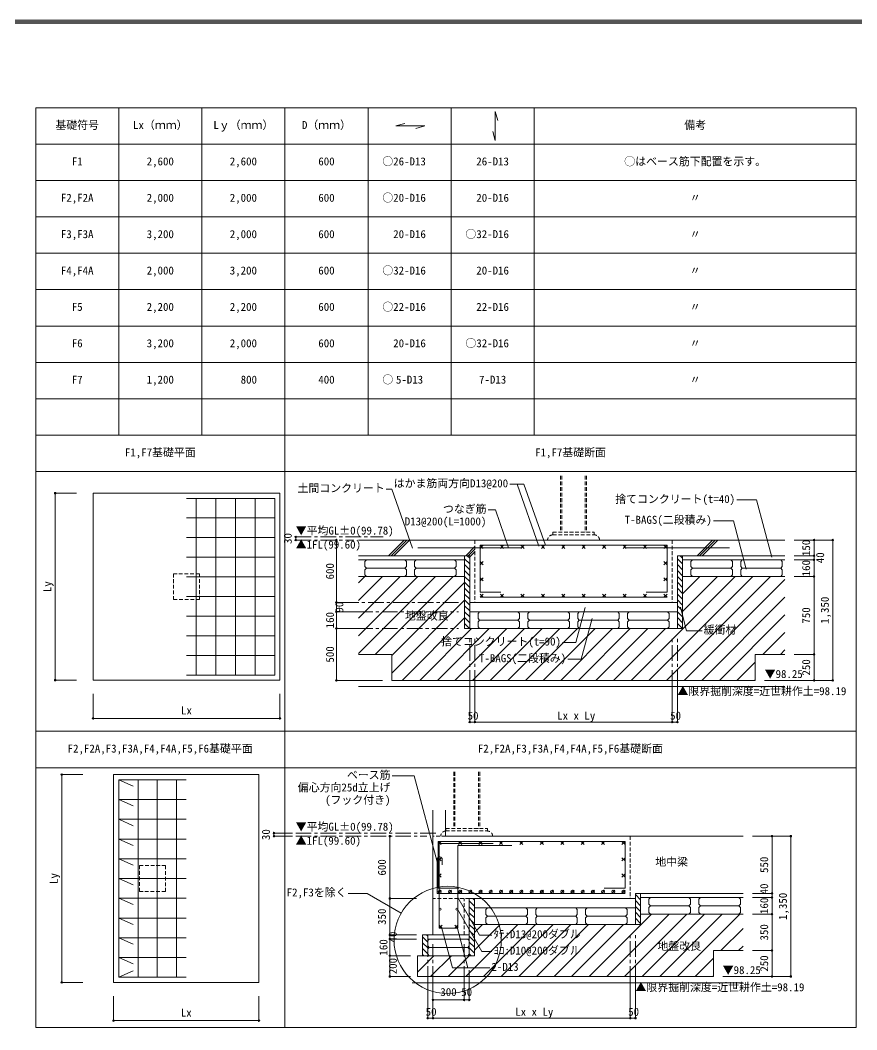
# Model space of a CAD drawing. Units: millimetres on the paper, enlarged 150 times, with parts at 1:30. Extents: x -144184 to 144184, y -90019 to 91030.
# Drawn here: x -109801 to -69522, y -59528 to -10954 of the extents above; entities that cross this region are included whole.
import ezdxf
from ezdxf.enums import TextEntityAlignment as Align

# ---------------------------------------------------------------- set-up
doc = ezdxf.new("R2010")
doc.units = ezdxf.units.MM
doc.header["$LTSCALE"] = 150
doc.header["$PDMODE"] = 32
doc.header["$PDSIZE"] = 75
doc.linetypes.add('CHAIN1', pattern=[8, 5, -1, 1, -1])
doc.linetypes.add('DASHED1', pattern=[1.8, 1.2, -0.6])
for name, color, linetype, lineweight in [('3-0_基準線', 3, 'Continuous', 13), ('3-1_躯体', 7, 'Continuous', 9), ('3-2_間仕切り', 7, 'Continuous', 9), ('3-6_文字', 7, 'Continuous', 9), ('3-7_寸法', 4, 'Continuous', 5), ('3-8_補助線', 4, 'Continuous', 5), ('3-9_ハッチ', 4, 'Continuous', 5), ('3-A_給水設備', 7, 'Continuous', 9), ('3-B_排水設備', 3, 'Continuous', 13), ('3-C_ガス設備', 4, 'DASHED1', 5), ('3-F_', 4, 'CHAIN1', 5), ('7-7_寸法', 4, 'Continuous', 5), ('F-0_枠', 2, 'Continuous', 13)]:
    doc.layers.add(name, color=color, linetype=linetype, lineweight=lineweight)
doc.styles.add('ＭＳ ゴシック', font='')
doc.styles.get('ＭＳ ゴシック').set_extended_font_data('MS Gothic')

msp = doc.modelspace()

# ---------------------------------------------------------------- linework, layer by layer
at = {"layer": '3-0_基準線', "color": 7, "lineweight": 9}
for p, q in [((-106293.9, -33708.1), (-106293.9, -42708.1)), ((-106293.9, -33708.1), (-97293.9, -33708.1)), ((-97293.9, -33708.1), (-97293.9, -42708.1)), ((-106293.9, -42708.1), (-97293.9, -42708.1)), ((-105306.3, -47249.5), (-98306.3, -47249.5)), ((-105306.3, -47249.5), (-105306.3, -57249.5)), ((-98306.3, -47249.5), (-98306.3, -57249.5)), ((-105306.3, -57249.5), (-98306.3, -57249.5))]:
    msp.add_line(p, q, dxfattribs=at)
at = {"layer": '3-0_基準線'}
for p, q in [((-93509.2, -35966.9), (-72981.2, -35966.9)), ((-93509.2, -36716.9), (-88159.2, -36716.9)), ((-88409.2, -40216.9), (-88409.2, -36716.9)), ((-88159.2, -40216.9), (-88159.2, -36716.9)), ((-72981.2, -36716.9), (-78159.2, -36716.9)), ((-78159.2, -40216.9), (-78159.2, -36716.9)), ((-77909.2, -40216.9), (-77909.2, -36716.9)), ((-93509.2, -36916.9), (-88409.2, -36916.9)), ((-93209.2, -36991.9), (-93134.2, -36916.9)), ((-93209.2, -37241.9), (-93209.2, -36991.9)), ((-93134.2, -37316.9), (-93209.2, -37241.9)), ((-93134.2, -37316.9), (-93209.2, -37391.9)), ((-93209.2, -37641.9), (-93209.2, -37391.9)), ((-91284.2, -37316.9), (-93134.2, -37316.9)), ((-91209.2, -36991.9), (-91284.2, -36916.9)), ((-91284.2, -37316.9), (-91209.2, -37241.9)), ((-91284.2, -37316.9), (-91209.2, -37391.9)), ((-91209.2, -37241.9), (-91209.2, -36991.9)), ((-91209.2, -37641.9), (-91209.2, -37391.9)), ((-90809.2, -36991.9), (-90734.2, -36916.9)), ((-90809.2, -37241.9), (-90809.2, -36991.9)), ((-90734.2, -37316.9), (-90809.2, -37241.9)), ((-90734.2, -37316.9), (-90809.2, -37391.9)), ((-90809.2, -37641.9), (-90809.2, -37391.9)), ((-88884.2, -37316.9), (-90734.2, -37316.9)), ((-88809.2, -36991.9), (-88884.2, -36916.9)), ((-88884.2, -37316.9), (-88809.2, -37241.9)), ((-88884.2, -37316.9), (-88809.2, -37391.9)), ((-88809.2, -37241.9), (-88809.2, -36991.9)), ((-88809.2, -37641.9), (-88809.2, -37391.9)), ((-72981.2, -36916.9), (-77909.2, -36916.9)), ((-77509.2, -36991.9), (-77434.2, -36916.9)), ((-77509.2, -37241.9), (-77509.2, -36991.9)), ((-77434.2, -37316.9), (-77509.2, -37241.9)), ((-77434.2, -37316.9), (-77509.2, -37391.9)), ((-77509.2, -37641.9), (-77509.2, -37391.9)), ((-75584.2, -37316.9), (-77434.2, -37316.9)), ((-75509.2, -36991.9), (-75584.2, -36916.9)), ((-75584.2, -37316.9), (-75509.2, -37241.9)), ((-75584.2, -37316.9), (-75509.2, -37391.9)), ((-75509.2, -37241.9), (-75509.2, -36991.9)), ((-75509.2, -37641.9), (-75509.2, -37391.9)), ((-75109.2, -36991.9), (-75034.2, -36916.9)), ((-75109.2, -37241.9), (-75109.2, -36991.9)), ((-75034.2, -37316.9), (-75109.2, -37241.9)), ((-75034.2, -37316.9), (-75109.2, -37391.9)), ((-75109.2, -37641.9), (-75109.2, -37391.9)), ((-73184.2, -37316.9), (-75034.2, -37316.9)), ((-73109.2, -36991.9), (-73184.2, -36916.9)), ((-73184.2, -37316.9), (-73109.2, -37241.9)), ((-73184.2, -37316.9), (-73109.2, -37391.9)), ((-73109.2, -37241.9), (-73109.2, -36991.9)), ((-73109.2, -37641.9), (-73109.2, -37391.9)), ((-93209.2, -37641.9), (-93134.2, -37716.9)), ((-91209.2, -37641.9), (-91284.2, -37716.9)), ((-90809.2, -37641.9), (-90734.2, -37716.9)), ((-88884.2, -37716.9), (-90734.2, -37716.9)), ((-88809.2, -37641.9), (-88884.2, -37716.9)), ((-72981.2, -37716.9), (-77909.2, -37716.9)), ((-77509.2, -37641.9), (-77434.2, -37716.9)), ((-75584.2, -37716.9), (-77434.2, -37716.9)), ((-75509.2, -37641.9), (-75584.2, -37716.9)), ((-75109.2, -37641.9), (-75034.2, -37716.9)), ((-72981.2, -37716.9), (-75034.2, -37716.9)), ((-73109.2, -37641.9), (-73184.2, -37716.9)), ((-78159.2, -38966.9), (-88159.2, -38966.9)), ((-78159.2, -39416.9), (-88159.2, -39416.9)), ((-87759.2, -39491.9), (-87684.2, -39416.9)), ((-87759.2, -39741.9), (-87759.2, -39491.9)), ((-87684.2, -39816.9), (-87759.2, -39741.9)), ((-87684.2, -39816.9), (-87759.2, -39891.9)), ((-85834.2, -39816.9), (-87684.2, -39816.9)), ((-85759.2, -39491.9), (-85834.2, -39416.9)), ((-85834.2, -39816.9), (-85759.2, -39741.9)), ((-85834.2, -39816.9), (-85759.2, -39891.9)), ((-85759.2, -39741.9), (-85759.2, -39491.9)), ((-85359.2, -39491.9), (-85284.2, -39416.9)), ((-85359.2, -39741.9), (-85359.2, -39491.9)), ((-85284.2, -39816.9), (-85359.2, -39741.9)), ((-85284.2, -39816.9), (-85359.2, -39891.9)), ((-83434.2, -39816.9), (-85284.2, -39816.9)), ((-83359.2, -39491.9), (-83434.2, -39416.9)), ((-83434.2, -39816.9), (-83359.2, -39741.9)), ((-83434.2, -39816.9), (-83359.2, -39891.9)), ((-83359.2, -39741.9), (-83359.2, -39491.9)), ((-82959.2, -39491.9), (-82884.2, -39416.9)), ((-82959.2, -39741.9), (-82959.2, -39491.9)), ((-82884.2, -39816.9), (-82959.2, -39741.9)), ((-82884.2, -39816.9), (-82959.2, -39891.9)), ((-81034.2, -39816.9), (-82884.2, -39816.9)), ((-80959.2, -39491.9), (-81034.2, -39416.9)), ((-81034.2, -39816.9), (-80959.2, -39741.9)), ((-81034.2, -39816.9), (-80959.2, -39891.9)), ((-80959.2, -39741.9), (-80959.2, -39491.9)), ((-80559.2, -39491.9), (-80484.2, -39416.9)), ((-80559.2, -39741.9), (-80559.2, -39491.9)), ((-80484.2, -39816.9), (-80559.2, -39741.9)), ((-80484.2, -39816.9), (-80559.2, -39891.9)), ((-78634.2, -39816.9), (-80484.2, -39816.9)), ((-78559.2, -39491.9), (-78634.2, -39416.9)), ((-78634.2, -39816.9), (-78559.2, -39741.9)), ((-78634.2, -39816.9), (-78559.2, -39891.9)), ((-78559.2, -39741.9), (-78559.2, -39491.9)), ((-77909.2, -40216.9), (-88409.2, -40216.9)), ((-87759.2, -40141.9), (-87759.2, -39891.9)), ((-87759.2, -40141.9), (-87684.2, -40216.9)), ((-85759.2, -40141.9), (-85759.2, -39891.9)), ((-85359.2, -40141.9), (-85359.2, -39891.9)), ((-85359.2, -40141.9), (-85284.2, -40216.9)), ((-83359.2, -40141.9), (-83359.2, -39891.9)), ((-82959.2, -40141.9), (-82959.2, -39891.9)), ((-82959.2, -40141.9), (-82884.2, -40216.9)), ((-80959.2, -40141.9), (-80959.2, -39891.9)), ((-80559.2, -40141.9), (-80559.2, -39891.9)), ((-80559.2, -40141.9), (-80484.2, -40216.9)), ((-78559.2, -40141.9), (-78559.2, -39891.9)), ((-93509.2, -41466.9), (-91909.2, -41466.9)), ((-91909.2, -42716.9), (-91909.2, -41466.9)), ((-72981.2, -41466.9), (-74409.2, -41466.9)), ((-74409.2, -42716.9), (-74409.2, -41466.9)), ((-91909.2, -42716.9), (-74409.2, -42716.9)), ((-89928.9, -54963.2), (-89928.9, -48966.2)), ((-89328.9, -50213.3), (-89328.9, -48966.2)), ((-89328.9, -50213.3), (-75000.9, -50213.3)), ((-80178.9, -53213.2), (-88178.9, -53213.2)), ((-88178.9, -55963.2), (-88178.9, -53213.2)), ((-87928.9, -55963.2), (-87928.9, -53213.2)), ((-80178.9, -52963.3), (-75000.9, -52963.3)), ((-80178.9, -54463.2), (-80178.9, -52963.3)), ((-79928.9, -52963.3), (-79928.9, -54463.2)), ((-75000.9, -53163.3), (-79928.9, -53163.3)), ((-79528.9, -53238.3), (-79453.9, -53163.3)), ((-79528.9, -53488.3), (-79528.9, -53238.3)), ((-77528.9, -53238.3), (-77603.9, -53163.3)), ((-77528.9, -53488.3), (-77528.9, -53238.3)), ((-77128.9, -53238.3), (-77053.9, -53163.3)), ((-77128.9, -53488.3), (-77128.9, -53238.3)), ((-75128.9, -53238.3), (-75203.9, -53163.3)), ((-75128.9, -53488.3), (-75128.9, -53238.3)), ((-80178.9, -53663.2), (-87928.9, -53663.2)), ((-87378.9, -53738.2), (-87303.9, -53663.2)), ((-87378.9, -53988.2), (-87378.9, -53738.2)), ((-85378.9, -53738.2), (-85453.9, -53663.2)), ((-85378.9, -53988.2), (-85378.9, -53738.2)), ((-84978.9, -53738.2), (-84903.9, -53663.2)), ((-84978.9, -53988.2), (-84978.9, -53738.2)), ((-82978.9, -53738.2), (-83053.9, -53663.2)), ((-82978.9, -53988.2), (-82978.9, -53738.2)), ((-82578.9, -53738.2), (-82503.9, -53663.2)), ((-82578.9, -53988.2), (-82578.9, -53738.2)), ((-80578.9, -53738.2), (-80653.9, -53663.2)), ((-80578.9, -53988.2), (-80578.9, -53738.2)), ((-79453.9, -53563.3), (-79528.9, -53488.3)), ((-79453.9, -53563.3), (-79528.9, -53638.3)), ((-79528.9, -53888.3), (-79528.9, -53638.3)), ((-79528.9, -53888.3), (-79453.9, -53963.3)), ((-77603.9, -53563.3), (-79453.9, -53563.3)), ((-77603.9, -53563.3), (-77528.9, -53488.3)), ((-77603.9, -53563.3), (-77528.9, -53638.3)), ((-77528.9, -53888.3), (-77603.9, -53963.3)), ((-77528.9, -53888.3), (-77528.9, -53638.3)), ((-77053.9, -53563.3), (-77128.9, -53488.3)), ((-77053.9, -53563.3), (-77128.9, -53638.3)), ((-77128.9, -53888.3), (-77128.9, -53638.3)), ((-77128.9, -53888.3), (-77053.9, -53963.3)), ((-75203.9, -53563.3), (-77053.9, -53563.3)), ((-75203.9, -53563.3), (-75128.9, -53488.3)), ((-75203.9, -53563.3), (-75128.9, -53638.3)), ((-75128.9, -53888.3), (-75203.9, -53963.3)), ((-75128.9, -53888.3), (-75128.9, -53638.3)), ((-87303.9, -54063.2), (-87378.9, -53988.2)), ((-87303.9, -54063.2), (-87378.9, -54138.2)), ((-87378.9, -54388.2), (-87378.9, -54138.2)), ((-87378.9, -54388.2), (-87303.9, -54463.2)), ((-85453.9, -54063.2), (-87303.9, -54063.2)), ((-85453.9, -54063.2), (-85378.9, -53988.2)), ((-85453.9, -54063.2), (-85378.9, -54138.2)), ((-85378.9, -54388.2), (-85378.9, -54138.2)), ((-84903.9, -54063.2), (-84978.9, -53988.2)), ((-84903.9, -54063.2), (-84978.9, -54138.2)), ((-84978.9, -54388.2), (-84978.9, -54138.2)), ((-84978.9, -54388.2), (-84903.9, -54463.2)), ((-83053.9, -54063.2), (-84903.9, -54063.2)), ((-83053.9, -54063.2), (-82978.9, -53988.2)), ((-83053.9, -54063.2), (-82978.9, -54138.2)), ((-82978.9, -54388.2), (-82978.9, -54138.2)), ((-82503.9, -54063.2), (-82578.9, -53988.2)), ((-82503.9, -54063.2), (-82578.9, -54138.2)), ((-82578.9, -54388.2), (-82578.9, -54138.2)), ((-82578.9, -54388.2), (-82503.9, -54463.2)), ((-80653.9, -54063.2), (-82503.9, -54063.2)), ((-80653.9, -54063.2), (-80578.9, -53988.2)), ((-80653.9, -54063.2), (-80578.9, -54138.2)), ((-80578.9, -54388.2), (-80578.9, -54138.2)), ((-75000.9, -53963.3), (-79928.9, -53963.3)), ((-77603.9, -53963.3), (-79453.9, -53963.3)), ((-75000.9, -53963.3), (-77053.9, -53963.3)), ((-79928.9, -54463.2), (-87928.9, -54463.2)), ((-88178.9, -54963.2), (-90428.9, -54963.2)), ((-90428.9, -55963.2), (-90428.9, -54963.2)), ((-90178.9, -55963.2), (-90178.9, -54963.2)), ((-90178.9, -55238.2), (-90103.9, -55163.2)), ((-88178.9, -55163.2), (-90178.9, -55163.2)), ((-90178.9, -55488.2), (-90178.9, -55238.2)), ((-88178.9, -55238.2), (-88253.9, -55163.2)), ((-88178.9, -55488.2), (-88178.9, -55238.2)), ((-90103.9, -55563.2), (-90178.9, -55488.2)), ((-90103.9, -55563.2), (-90178.9, -55638.2)), ((-90178.9, -55888.2), (-90178.9, -55638.2)), ((-88253.9, -55563.2), (-90103.9, -55563.2)), ((-88253.9, -55563.2), (-88178.9, -55488.2)), ((-88253.9, -55563.2), (-88178.9, -55638.2)), ((-88178.9, -55888.2), (-88178.9, -55638.2)), ((-75000.9, -55713.2), (-76428.9, -55713.2)), ((-76428.9, -56963.2), (-76428.9, -55713.2)), ((-87928.9, -55963.2), (-90678.9, -55963.2)), ((-90678.9, -56963.2), (-90678.9, -55963.2)), ((-90178.9, -55888.2), (-90103.9, -55963.2)), ((-90678.9, -56963.2), (-76428.9, -56963.2))]:
    msp.add_line(p, q, dxfattribs=at)
at = {"layer": '3-0_基準線', "linetype": 'DASHED1'}
for p, q in [((-87909.2, -35966.9), (-87909.2, -38966.9)), ((-78409.2, -35966.9), (-78409.2, -38966.9)), ((-89328.9, -50213.3), (-89928.9, -50213.3)), ((-80428.9, -50213.2), (-80428.9, -53213.2)), ((-88178.9, -53213.2), (-89928.9, -53213.2)), ((-88428.9, -54963.2), (-88428.9, -53213.2))]:
    msp.add_line(p, q, dxfattribs=at)
at = {"layer": '3-0_基準線'}
for points in [[(-91284.2, -37716.9), (-93509.2, -37716.9), (-88409.2, -37716.9)], [(-85759.2, -40141.9), (-85834.2, -40216.9), (-87684.2, -40216.9)], [(-83359.2, -40141.9), (-83434.2, -40216.9), (-85284.2, -40216.9)], [(-80959.2, -40141.9), (-81034.2, -40216.9), (-82884.2, -40216.9)], [(-78559.2, -40141.9), (-78634.2, -40216.9), (-80484.2, -40216.9)], [(-85378.9, -54388.2), (-85453.9, -54463.2), (-87303.9, -54463.2)], [(-82978.9, -54388.2), (-83053.9, -54463.2), (-84903.9, -54463.2)], [(-80578.9, -54388.2), (-80653.9, -54463.2), (-82503.9, -54463.2)], [(-88178.9, -55888.2), (-88253.9, -55963.2), (-90103.9, -55963.2)]]:
    msp.add_lwpolyline(points, dxfattribs=at)
at = {"layer": '3-1_躯体'}
for p, q in [((-101793.9, -33958.1), (-97543.9, -33958.1)), ((-101321.6, -33958.1), (-101321.6, -42458.1)), ((-100377.2, -33958.1), (-100377.2, -42458.1)), ((-99432.7, -33958.1), (-99432.7, -42458.1)), ((-98488.3, -33958.1), (-98488.3, -42458.1)), ((-97543.9, -33958.1), (-97543.9, -42458.1)), ((-101793.9, -34902.5), (-97543.9, -34902.5)), ((-101793.9, -35846.9), (-97543.9, -35846.9)), ((-90659.2, -36341.9), (-85659.2, -36341.9)), ((-87509.2, -36216.9), (-87659.2, -36366.9)), ((-87659.2, -36216.9), (-87509.2, -36366.9)), ((-87659.2, -36216.9), (-78659.2, -36216.9)), ((-87659.2, -38466.9), (-87659.2, -36216.9)), ((-86525.9, -36216.9), (-86675.9, -36366.9)), ((-86675.9, -36216.9), (-86525.9, -36366.9)), ((-85542.6, -36216.9), (-85692.6, -36366.9)), ((-85692.6, -36216.9), (-85542.6, -36366.9)), ((-84559.2, -36216.9), (-84709.2, -36366.9)), ((-84709.2, -36216.9), (-84559.2, -36366.9)), ((-83575.9, -36216.9), (-83725.9, -36366.9)), ((-83725.9, -36216.9), (-83575.9, -36366.9)), ((-82592.6, -36216.9), (-82742.6, -36366.9)), ((-82742.6, -36216.9), (-82592.6, -36366.9)), ((-81609.2, -36216.9), (-81759.2, -36366.9)), ((-81759.2, -36216.9), (-81609.2, -36366.9)), ((-80625.9, -36216.9), (-80775.9, -36366.9)), ((-80775.9, -36216.9), (-80625.9, -36366.9)), ((-80659.2, -36341.9), (-75659.2, -36341.9)), ((-79642.6, -36216.9), (-79792.6, -36366.9)), ((-79792.6, -36216.9), (-79642.6, -36366.9)), ((-78659.2, -36216.9), (-78809.2, -36366.9)), ((-78809.2, -36216.9), (-78659.2, -36366.9)), ((-78659.2, -38466.9), (-78659.2, -36216.9)), ((-101793.9, -36791.4), (-97543.9, -36791.4)), ((-87509.2, -37000.2), (-87659.2, -37150.2)), ((-87659.2, -37000.2), (-87509.2, -37150.2)), ((-78659.2, -37000.2), (-78809.2, -37150.2)), ((-78809.2, -37000.2), (-78659.2, -37150.2)), ((-101793.9, -37735.8), (-97543.9, -37735.8)), ((-87509.2, -37783.5), (-87659.2, -37933.5)), ((-87659.2, -37783.5), (-87509.2, -37933.5)), ((-78659.2, -37783.5), (-78809.2, -37933.5)), ((-78809.2, -37783.5), (-78659.2, -37933.5)), ((-101793.9, -38680.3), (-97543.9, -38680.3)), ((-87659.2, -38466.9), (-86659.2, -38466.9)), ((-87509.2, -38566.9), (-87659.2, -38716.9)), ((-87659.2, -38566.9), (-87509.2, -38716.9)), ((-87659.2, -38716.9), (-78659.2, -38716.9)), ((-86525.9, -38566.9), (-86675.9, -38716.9)), ((-86675.9, -38566.9), (-86525.9, -38716.9)), ((-85542.6, -38566.9), (-85692.6, -38716.9)), ((-85692.6, -38566.9), (-85542.6, -38716.9)), ((-84559.2, -38566.9), (-84709.2, -38716.9)), ((-84709.2, -38566.9), (-84559.2, -38716.9)), ((-83575.9, -38566.9), (-83725.9, -38716.9)), ((-83725.9, -38566.9), (-83575.9, -38716.9)), ((-82592.6, -38566.9), (-82742.6, -38716.9)), ((-82742.6, -38566.9), (-82592.6, -38716.9)), ((-81609.2, -38566.9), (-81759.2, -38716.9)), ((-81759.2, -38566.9), (-81609.2, -38716.9)), ((-80625.9, -38566.9), (-80775.9, -38716.9)), ((-80775.9, -38566.9), (-80625.9, -38716.9)), ((-79642.6, -38566.9), (-79792.6, -38716.9)), ((-79792.6, -38566.9), (-79642.6, -38716.9)), ((-79659.2, -38466.9), (-78659.2, -38466.9)), ((-78809.2, -38566.9), (-78659.2, -38716.9)), ((-78659.2, -38566.9), (-78809.2, -38716.9)), ((-101793.9, -39624.7), (-97543.9, -39624.7)), ((-101793.9, -40569.2), (-97543.9, -40569.2)), ((-101793.9, -41513.6), (-97543.9, -41513.6)), ((-101793.9, -42458.1), (-97543.9, -42458.1)), ((-93509.3, -43016.9), (-72981.3, -43016.9)), ((-105056.3, -47499.5), (-104355.5, -47807.3)), ((-104127.8, -47499.5), (-104127.8, -56999.5)), ((-103199.2, -47499.5), (-103199.2, -56999.5)), ((-102270.6, -47499.5), (-102270.6, -56999.5)), ((-105056.3, -48449.5), (-104355.5, -48757.3)), ((-101806.3, -48449.5), (-105056.3, -48449.5)), ((-105056.3, -49399.5), (-104355.5, -49707.3)), ((-101806.3, -49399.5), (-105056.3, -49399.5)), ((-105056.3, -50349.5), (-104355.5, -50657.3)), ((-101806.3, -50349.5), (-105056.3, -50349.5)), ((-89528.9, -50463.2), (-89678.9, -50613.2)), ((-89678.9, -50463.2), (-89528.9, -50613.2)), ((-89678.9, -50463.2), (-80678.9, -50463.2)), ((-89678.9, -52713.2), (-89678.9, -50463.2)), ((-88545.6, -50463.2), (-88695.6, -50613.2)), ((-88695.6, -50463.2), (-88545.6, -50613.2)), ((-87562.3, -50463.2), (-87712.3, -50613.2)), ((-87712.3, -50463.2), (-87562.3, -50613.2)), ((-86578.9, -50463.2), (-86728.9, -50613.2)), ((-86728.9, -50463.2), (-86578.9, -50613.2)), ((-85595.6, -50463.2), (-85745.6, -50613.2)), ((-85745.6, -50463.2), (-85595.6, -50613.2)), ((-84612.3, -50463.2), (-84762.3, -50613.2)), ((-84762.3, -50463.2), (-84612.3, -50613.2)), ((-83628.9, -50463.2), (-83778.9, -50613.2)), ((-83778.9, -50463.2), (-83628.9, -50613.2)), ((-82645.6, -50463.2), (-82795.6, -50613.2)), ((-82795.6, -50463.2), (-82645.6, -50613.2)), ((-81662.3, -50463.2), (-81812.3, -50613.2)), ((-81812.3, -50463.2), (-81662.3, -50613.2)), ((-80678.9, -50463.2), (-80828.9, -50613.2)), ((-80828.9, -50463.2), (-80678.9, -50613.2)), ((-80678.9, -52713.2), (-80678.9, -50463.2)), ((-105056.3, -51299.5), (-104355.5, -51607.3)), ((-101806.3, -51299.5), (-105056.3, -51299.5)), ((-89728.9, -52963.2), (-89728.9, -51338.2)), ((-89528.9, -51246.6), (-89678.9, -51396.6)), ((-89678.9, -51246.6), (-89528.9, -51396.6)), ((-89478.9, -51598.2), (-89478.9, -51338.2)), ((-80678.9, -51246.6), (-80828.9, -51396.6)), ((-80828.9, -51246.6), (-80678.9, -51396.6)), ((-105056.3, -52249.5), (-104355.5, -52557.3)), ((-101806.3, -52249.5), (-105056.3, -52249.5)), ((-89528.9, -52029.9), (-89678.9, -52179.9)), ((-89678.9, -52029.9), (-89528.9, -52179.9)), ((-80678.9, -52029.9), (-80828.9, -52179.9)), ((-80828.9, -52029.9), (-80678.9, -52179.9)), ((-89678.9, -52713.2), (-88678.9, -52713.2)), ((-89528.9, -52813.2), (-89678.9, -52963.2)), ((-89037.3, -52813.2), (-89187.3, -52963.2)), ((-88545.6, -52813.2), (-88695.6, -52963.2)), ((-88053.9, -52813.2), (-88203.9, -52963.2)), ((-87562.3, -52813.2), (-87712.3, -52963.2)), ((-87070.6, -52813.2), (-87220.6, -52963.2)), ((-86578.9, -52813.2), (-86728.9, -52963.2)), ((-86087.3, -52813.2), (-86237.3, -52963.2)), ((-85595.6, -52813.2), (-85745.6, -52963.2)), ((-85103.9, -52813.2), (-85253.9, -52963.2)), ((-84612.3, -52813.2), (-84762.3, -52963.2)), ((-84120.6, -52813.2), (-84270.6, -52963.2)), ((-83628.9, -52813.2), (-83778.9, -52963.2)), ((-83137.3, -52813.2), (-83287.3, -52963.2)), ((-82645.6, -52813.2), (-82795.6, -52963.2)), ((-82153.9, -52813.2), (-82303.9, -52963.2)), ((-81662.3, -52813.2), (-81812.3, -52963.2)), ((-81678.9, -52713.2), (-80678.9, -52713.2)), ((-81170.6, -52813.2), (-81320.6, -52963.2)), ((-80678.9, -52813.2), (-80828.9, -52963.2)), ((-105056.3, -53199.5), (-104355.5, -53507.3)), ((-101806.3, -53199.5), (-105056.3, -53199.5)), ((-89728.9, -52963.2), (-80678.9, -52963.2)), ((-105056.3, -54149.5), (-104355.5, -54457.3)), ((-101806.3, -54149.5), (-105056.3, -54149.5)), ((-105056.3, -55099.5), (-104355.5, -55407.3)), ((-101806.3, -55099.5), (-105056.3, -55099.5)), ((-105056.3, -56049.5), (-104355.5, -56357.3)), ((-101806.3, -56049.5), (-105056.3, -56049.5)), ((-105056.3, -56999.5), (-104355.5, -56691.8)), ((-101806.3, -56999.5), (-105056.3, -56999.5)), ((-90933.3, -57263.2), (-75000.9, -57263.3))]:
    msp.add_line(p, q, dxfattribs=at)
msp.add_lwpolyline([(-101806.3, -47499.5), (-105056.3, -47499.5), (-105056.3, -56999.5)], dxfattribs=at)
for centre in [(-89603.9, -52888.2), (-89112.3, -52888.2), (-88620.6, -52888.2), (-88128.9, -52888.2), (-87637.3, -52888.2), (-87145.6, -52888.2), (-86653.9, -52888.2), (-86162.3, -52888.2), (-85670.6, -52888.2), (-85178.9, -52888.2), (-84687.3, -52888.2), (-84195.6, -52888.2), (-83703.9, -52888.2), (-83212.3, -52888.2), (-82720.6, -52888.2), (-82228.9, -52888.2), (-81737.3, -52888.2), (-81245.6, -52888.2), (-80753.9, -52888.2)]:
    msp.add_circle(centre, 75, dxfattribs=at)
msp.add_arc((-89603.9, -51338.2), 125, 0, 180, dxfattribs=at)
at = {"layer": '3-2_間仕切り'}
for p, q in [((-87028.9, -50563.2), (-89628.9, -50563.2)), ((-89628.9, -54638.2), (-89628.9, -50563.2)), ((-86128.9, -50663.2), (-88728.9, -50663.2)), ((-88728.9, -50663.2), (-88728.9, -54638.2)), ((-89628.9, -54638.2), (-89478.9, -54488.2)), ((-89478.9, -54638.2), (-89628.9, -54488.2)), ((-89628.9, -54638.2), (-89478.9, -54488.2)), ((-89478.9, -54638.2), (-89628.9, -54488.2)), ((-89628.9, -54638.2), (-88728.9, -54638.2)), ((-88878.9, -54638.2), (-88728.9, -54488.2)), ((-88728.9, -54638.2), (-88878.9, -54488.2)), ((-88878.9, -54638.2), (-88728.9, -54488.2)), ((-88728.9, -54638.2), (-88878.9, -54488.2))]:
    msp.add_line(p, q, dxfattribs=at)
at = {"layer": '3-2_間仕切り', "linetype": 'DASHED1'}
for p, q in [((-104056.3, -51624.5), (-102806.3, -51624.5)), ((-104056.3, -52874.5), (-104056.3, -51624.5)), ((-102806.3, -51624.5), (-102806.3, -52874.5)), ((-102806.3, -52874.5), (-104056.3, -52874.5))]:
    msp.add_line(p, q, dxfattribs=at)
msp.add_lwpolyline([(-102418.9, -38833.1), (-101168.9, -38833.1), (-101168.9, -37583.1), (-102418.9, -37583.1)], close=True, dxfattribs=at)
at = {"layer": '3-2_間仕切り'}
for centre in [(-89578.9, -53725.7), (-88778.9, -53725.7)]:
    msp.add_circle(centre, 50, dxfattribs=at)
at = {"layer": '3-6_文字'}
for p, q in [((-93100.8, -52963.5), (-94009.1, -52963.5)), ((-91456.3, -53912.9), (-93100.8, -52963.5))]:
    msp.add_line(p, q, dxfattribs=at)
msp.add_lwpolyline([(-89728.9, -51450.8), (-90837.7, -47312.8), (-91896.9, -47312.8)], dxfattribs=at)
msp.add_circle((-89220.6, -55203.7), 2581.6, dxfattribs=at)
at = {"layer": '3-7_寸法'}
for p, q in [((-108114.2, -33708.1), (-107093.9, -33708.1)), ((-108114.2, -42708.1), (-108114.2, -33708.1)), ((-96536.4, -35816.9), (-96536.4, -35966.9)), ((-71581.2, -35966.9), (-72531.2, -35966.9)), ((-70681.2, -35966.9), (-71581.2, -35966.9)), ((-71581.2, -35966.9), (-71581.2, -36716.9)), ((-70681.2, -42716.9), (-70681.2, -35966.9)), ((-71581.2, -36716.9), (-72531.2, -36716.9)), ((-71581.2, -36716.9), (-71581.2, -36916.9)), ((-71581.2, -36916.9), (-72531.2, -36916.9)), ((-71581.2, -36916.9), (-71581.2, -37716.9)), ((-71581.2, -37716.9), (-72531.2, -37716.9)), ((-71581.2, -37716.9), (-71581.2, -41466.9)), ((-94579.7, -38966.9), (-93579.7, -38966.9)), ((-94579.7, -39416.9), (-93579.7, -39416.9)), ((-94579.7, -39416.9), (-93579.7, -39416.9)), ((-94579.7, -40216.9), (-93579.7, -40216.9)), ((-94579.7, -40216.9), (-93579.7, -40216.9)), ((-71581.2, -41466.9), (-72531.2, -41466.9)), ((-71581.2, -41466.9), (-71581.2, -42716.9)), ((-108114.2, -42708.1), (-107093.9, -42708.1)), ((-94579.7, -42716.9), (-92359.2, -42716.9)), ((-71581.2, -42716.9), (-73959.2, -42716.9)), ((-70681.2, -42716.9), (-71581.2, -42716.9)), ((-88159.2, -44721.6), (-88159.2, -42971.6)), ((-88159.2, -44721.6), (-88159.2, -42971.6)), ((-87909.2, -44721.6), (-87909.2, -42971.6)), ((-78409.2, -44721.6), (-78409.2, -42971.6)), ((-78159.2, -44721.6), (-78159.2, -42971.6)), ((-78159.2, -44721.6), (-78159.2, -42971.6)), ((-106293.9, -44543.8), (-106293.9, -43365.5)), ((-97293.9, -44543.8), (-97293.9, -43365.5)), ((-106293.9, -44543.8), (-97293.9, -44543.8)), ((-88159.2, -44721.6), (-87909.2, -44721.6)), ((-87909.2, -44721.6), (-78409.2, -44721.6)), ((-78409.2, -44721.6), (-78159.2, -44721.6)), ((-97586.4, -50063.2), (-96686.4, -50063.2)), ((-97586.4, -50063.2), (-97586.4, -50213.2)), ((-97586.4, -50213.2), (-96686.4, -50213.2)), ((-73600.9, -50213.3), (-74550.9, -50213.3)), ((-72700.9, -50213.3), (-73600.9, -50213.3)), ((-73600.9, -50213.3), (-73600.9, -52963.3)), ((-72700.9, -50213.3), (-72700.9, -56963.2)), ((-92003.7, -53213.2), (-91003.7, -53213.2)), ((-73600.9, -52963.3), (-74550.9, -52963.3)), ((-73600.9, -53163.3), (-74550.9, -53163.3)), ((-73600.9, -52963.3), (-73600.9, -53163.3)), ((-73600.9, -53163.3), (-73600.9, -53963.3)), ((-73600.9, -53963.3), (-74550.9, -53963.3)), ((-73600.9, -53963.3), (-73600.9, -55713.2)), ((-92003.7, -54963.2), (-91003.7, -54963.2)), ((-92003.7, -55163.2), (-91003.7, -55163.2)), ((-92003.7, -55163.2), (-91003.7, -55163.2)), ((-73600.9, -55713.2), (-74550.9, -55713.2)), ((-73600.9, -55713.2), (-73600.9, -56963.2)), ((-92003.7, -55963.2), (-91003.7, -55963.2)), ((-92003.7, -55963.2), (-91003.7, -55963.2)), ((-107802, -57249.5), (-106781.6, -57249.5)), ((-92003.7, -56963.2), (-91003.7, -56963.2)), ((-92003.7, -56963.2), (-91003.7, -56963.2)), ((-90178.9, -58967.9), (-90178.9, -57217.9)), ((-90178.9, -58967.9), (-90178.9, -57217.9)), ((-89928.9, -58967.9), (-89928.9, -57217.9)), ((-88428.9, -58092.9), (-88428.9, -57217.9)), ((-88178.9, -58092.9), (-88178.9, -57217.9)), ((-80428.9, -58967.9), (-80428.9, -57217.9)), ((-80178.9, -58967.9), (-80178.9, -57217.9)), ((-80178.9, -58967.9), (-80178.9, -57217.9)), ((-73600.9, -56963.2), (-75978.9, -56963.2)), ((-72700.9, -56963.2), (-73600.9, -56963.2)), ((-105306.3, -59085.3), (-105306.3, -57907)), ((-98306.3, -59085.3), (-98306.3, -57907)), ((-105306.3, -59085.3), (-98306.3, -59085.3)), ((-90178.9, -58967.9), (-89928.9, -58967.9)), ((-89928.9, -58967.9), (-80428.9, -58967.9)), ((-80428.9, -58967.9), (-80178.9, -58967.9))]:
    msp.add_line(p, q, dxfattribs=at)
msp.add_lwpolyline([(-107802, -57249.5), (-107802, -47249.5), (-106781.6, -47249.5)], dxfattribs=at)
at = {"layer": '3-7_寸法', "color": 7}
for p in [(-108114.2, -33708.1), (-94579.7, -35966.9), (-94579.7, -38966.9), (-94579.7, -39416.9), (-94579.7, -40216.9), (-108114.2, -42708.1), (-106293.9, -44543.8), (-97293.9, -44543.8), (-88159.2, -44721.6), (-87909.2, -44721.6), (-78409.2, -44721.6), (-78159.2, -44721.6), (-107802, -47249.5), (-92003.7, -50213.2), (-92003.7, -53213.2), (-92003.7, -54963.2), (-92003.7, -55163.2), (-107802, -57249.5), (-105306.3, -59085.3), (-98306.3, -59085.3), (-90178.9, -58967.9), (-89928.9, -58967.9), (-80428.9, -58967.9), (-80178.9, -58967.9)]:
    msp.add_point(p, dxfattribs=at)
at = {"layer": '3-7_寸法', "color": 2}
for p in [(-96536.4, -35816.9), (-96536.4, -35966.9), (-71581.2, -35966.9), (-70681.2, -35966.9), (-71581.2, -36716.9), (-71581.2, -36916.9), (-71581.2, -37716.9), (-71581.2, -41466.9), (-94579.7, -42716.9), (-71581.2, -42716.9), (-70681.2, -42716.9), (-97586.4, -50063.2), (-97586.4, -50213.2), (-92003.7, -50213.2), (-73600.9, -50213.3), (-72700.9, -50213.3), (-73600.9, -52963.3), (-73600.9, -53163.3), (-73600.9, -53963.3), (-73600.9, -55713.2), (-92003.7, -55963.2), (-92003.7, -56963.2), (-73600.9, -56963.2), (-72700.9, -56963.2), (-89928.9, -58092.9), (-88428.9, -58092.9), (-88178.9, -58092.9)]:
    msp.add_point(p, dxfattribs=at)
at = {"layer": '3-8_補助線'}
for p, q in [((-93509.2, -40569.9), (-90656.3, -37716.9)), ((-93509.2, -38024.3), (-93201.9, -37716.9)), ((-93509.2, -39721.3), (-91504.8, -37716.9)), ((-93509.2, -38872.8), (-92353.3, -37716.9)), ((-93509.2, -41418.4), (-89807.7, -37716.9)), ((-92709.2, -41466.9), (-88959.2, -37716.9)), ((-80382.7, -42716.9), (-75382.8, -37716.9)), ((-79534.2, -42716.9), (-74534.2, -37716.9)), ((-78685.7, -42716.9), (-73685.7, -37716.9)), ((-77909.2, -38546.3), (-77079.8, -37716.9)), ((-77909.2, -39394.8), (-76231.3, -37716.9)), ((-77837.2, -42716.9), (-72981.2, -37860.9)), ((-91909.2, -41515.4), (-88409.2, -38015.4)), ((-76988.6, -42716.9), (-72981.2, -38709.5)), ((-91909.2, -42364), (-88409.2, -38864)), ((-91413.6, -42716.9), (-88409.2, -39712.5)), ((-76140.1, -42716.9), (-72981.2, -39558)), ((-90565.1, -42716.9), (-88065.1, -40216.9)), ((-89716.6, -42716.9), (-87216.6, -40216.9)), ((-88868, -42716.9), (-86368, -40216.9)), ((-88019.5, -42716.9), (-85519.5, -40216.9)), ((-87171, -42716.9), (-84671, -40216.9)), ((-86322.4, -42716.9), (-83822.4, -40216.9)), ((-85473.9, -42716.9), (-82973.9, -40216.9)), ((-84625.4, -42716.9), (-82125.4, -40216.9)), ((-83776.9, -42716.9), (-81276.9, -40216.9)), ((-82928.3, -42716.9), (-80428.3, -40216.9)), ((-82079.8, -42716.9), (-79579.8, -40216.9)), ((-81231.3, -42716.9), (-78731.3, -40216.9)), ((-74041.6, -41466.9), (-72981.2, -40406.5)), ((-73193, -41466.9), (-72981.2, -41255)), ((-75291.6, -42716.9), (-74409.2, -41834.5)), ((-74443, -42716.9), (-74409.2, -42683.1)), ((-82402.4, -56963.2), (-79402.5, -53963.3)), ((-81553.9, -56963.2), (-78554, -53963.3)), ((-80705.4, -56963.2), (-77705.4, -53963.3)), ((-79856.8, -56963.2), (-76856.9, -53963.3)), ((-79008.3, -56963.2), (-76008.4, -53963.3)), ((-78159.8, -56963.2), (-75159.9, -53963.3)), ((-88342.1, -56963.2), (-85842.1, -54463.2)), ((-87928.9, -55701.5), (-86690.7, -54463.2)), ((-87928.9, -54853), (-87539.2, -54463.2)), ((-87493.6, -56963.2), (-84993.6, -54463.2)), ((-86645.1, -56963.2), (-84145.1, -54463.2)), ((-85796.5, -56963.2), (-83296.5, -54463.2)), ((-84948, -56963.2), (-82448, -54463.2)), ((-84099.5, -56963.2), (-81599.5, -54463.2)), ((-83251, -56963.2), (-80751, -54463.2)), ((-76061.3, -55713.2), (-75000.9, -54652.9)), ((-75212.7, -55713.2), (-75000.9, -55501.4)), ((-90678.9, -56754.5), (-89887.7, -55963.2)), ((-90039.2, -56963.2), (-89039.2, -55963.2)), ((-89190.7, -56963.2), (-88190.7, -55963.2)), ((-77311.3, -56963.2), (-76428.9, -56080.9)), ((-76462.7, -56963.2), (-76428.9, -56929.4))]:
    msp.add_line(p, q, dxfattribs=at)
at = {"layer": '3-9_ハッチ'}
for p, q in [((-92064.6, -36716.9), (-91314.6, -35966.9)), ((-91937.7, -36716.9), (-91187.7, -35966.9)), ((-91810.8, -36716.9), (-91060.8, -35966.9)), ((-88352.3, -36716.9), (-87909.2, -36273.8)), ((-88225.4, -36716.9), (-87909.2, -36400.7)), ((-77215.3, -36716.9), (-76465.3, -35966.9)), ((-77088.5, -36716.9), (-76338.5, -35966.9)), ((-76961.6, -36716.9), (-76211.6, -35966.9)), ((-88409.2, -36865.3), (-88159.2, -37115.3)), ((-88274.9, -36716.9), (-88159.2, -36832.5)), ((-88159.2, -36777.6), (-87909.2, -36527.6)), ((-78159.2, -36865.3), (-77909.2, -37115.3)), ((-78024.9, -36716.9), (-77909.2, -36832.5)), ((-88409.2, -37148.2), (-88159.2, -37398.2)), ((-78159.2, -37148.2), (-77909.2, -37398.2)), ((-88409.2, -37431), (-88159.2, -37681)), ((-88409.2, -37713.9), (-88159.2, -37963.9)), ((-78159.2, -37431), (-77909.2, -37681)), ((-78159.2, -37713.9), (-77909.2, -37963.9)), ((-88409.2, -37996.7), (-88159.2, -38246.7)), ((-88409.2, -38279.6), (-88159.2, -38529.6)), ((-78159.2, -37996.7), (-77909.2, -38246.7)), ((-78159.2, -38279.6), (-77909.2, -38529.6)), ((-88409.2, -38562.4), (-88159.2, -38812.4)), ((-88409.2, -38845.2), (-88159.2, -39095.2)), ((-78159.2, -38562.4), (-77909.2, -38812.4)), ((-78159.2, -38845.2), (-77909.2, -39095.2)), ((-88409.2, -39128.1), (-88159.2, -39378.1)), ((-78159.2, -39128.1), (-77909.2, -39378.1)), ((-88409.2, -39410.9), (-88159.2, -39660.9)), ((-88409.2, -39693.8), (-88159.2, -39943.8)), ((-78159.2, -39410.9), (-77909.2, -39660.9)), ((-78159.2, -39693.8), (-77909.2, -39943.8)), ((-88409.2, -39976.6), (-88169, -40216.9)), ((-78159.2, -39976.6), (-77919, -40216.9)), ((-88178.9, -53328.9), (-87928.9, -53578.9)), ((-88011.7, -53213.2), (-87928.9, -53296)), ((-80178.9, -53025.9), (-79928.9, -53275.9)), ((-80178.9, -53308.8), (-79928.9, -53558.8)), ((-79958.7, -52963.3), (-79928.9, -52993.1)), ((-88178.9, -53611.7), (-87928.9, -53861.7)), ((-88178.9, -53894.6), (-87928.9, -54144.6)), ((-80178.9, -53591.6), (-79928.9, -53841.6)), ((-80178.9, -53874.5), (-79928.9, -54124.5)), ((-88178.9, -54177.4), (-87928.9, -54427.4)), ((-80178.9, -54157.3), (-79928.9, -54407.3)), ((-88178.9, -54460.2), (-87928.9, -54710.2)), ((-88178.9, -54743.1), (-87928.9, -54993.1)), ((-80178.9, -54440.1), (-80155.8, -54463.2)), ((-90428.9, -55058.8), (-90178.9, -55308.8)), ((-90428.9, -55341.6), (-90178.9, -55591.6)), ((-90241.6, -54963.2), (-90178.9, -55025.9)), ((-88178.9, -55025.9), (-87928.9, -55275.9)), ((-88178.9, -55308.8), (-87928.9, -55558.8)), ((-90428.9, -55624.5), (-90178.9, -55874.5)), ((-88178.9, -55591.6), (-87928.9, -55841.6)), ((-90428.9, -55907.3), (-90373, -55963.2)), ((-88178.9, -55874.5), (-88090.2, -55963.2))]:
    msp.add_line(p, q, dxfattribs=at)
at = {"layer": '3-A_給水設備'}
for p, q in [((-92173.2, -33513.6), (-91906, -33513.6)), ((-90919.1, -36355.9), (-91906, -33513.6)), ((-86229.8, -33279.8), (-85556.9, -33279.8)), ((-84833.2, -36256.2), (-85866.7, -33279.8)), ((-84510, -36216.9), (-85556.9, -33279.8)), ((-75302.7, -34037.7), (-74344.1, -34037.7)), ((-74344.1, -34037.7), (-73608, -36784.9)), ((-87272.9, -34513.6), (-86924.3, -34513.6)), ((-86289.4, -36341.9), (-86924.3, -34513.6)), ((-76423.6, -35037.7), (-75465, -35037.7)), ((-75465, -35037.7), (-74841.9, -37363.2)), ((-82594.9, -39216.9), (-83044.3, -40894.1)), ((-78017.3, -39193.9), (-77714.2, -40325.3)), ((-77714.2, -40325.3), (-76970.2, -40325.3)), ((-83044.3, -40894.1), (-83686.7, -40894.1)), ((-88728.9, -53169), (-87687.8, -54972.3)), ((-88763.2, -54596.4), (-88241.3, -56544.4)), ((-87088, -54972.3), (-87687.8, -54972.3))]:
    msp.add_line(p, q, dxfattribs=at)
at = {"layer": '3-A_給水設備', "color": 4, "lineweight": 5}
for p, q in [((-89928.9, -58092.9), (-88428.9, -58092.9)), ((-88428.9, -58092.9), (-88178.9, -58092.9))]:
    msp.add_line(p, q, dxfattribs=at)
at = {"layer": '3-A_給水設備'}
for points in [[(-82271, -39741), (-82794.3, -41694.1), (-83436.7, -41694.1)], [(-88745.9, -53730.5), (-87575.1, -55758.3), (-87088, -55758.3)], [(-89513.2, -54596.4), (-88991.3, -56544.4), (-87187.5, -56544.4)]]:
    msp.add_lwpolyline(points, dxfattribs=at)
at = {"layer": '3-B_排水設備'}
for p, q in [((-109054.1, -15167.4), (-109054.1, -59417.4)), ((-109054.1, -15167.4), (-69554.1, -15167.4)), ((-105054.1, -15167.4), (-105054.1, -30917.4)), ((-101054.1, -15167.4), (-101054.1, -30917.4)), ((-97054.1, -15167.4), (-97054.1, -59417.4)), ((-93054.1, -15167.4), (-93054.1, -30917.4)), ((-89054.1, -15167.4), (-89054.1, -30917.4)), ((-89054.1, -15167.4), (-89054.1, -30917.4)), ((-86929, -15339), (-86812.6, -15773.7)), ((-86929, -16745.7), (-86929, -15339)), ((-85054.1, -15167.4), (-85054.1, -30917.4)), ((-69554.1, -15167.4), (-69554.1, -59417.4)), ((-91721.4, -16042.4), (-91286.8, -15925.9)), ((-91721.4, -16042.4), (-90314.7, -16042.4)), ((-90314.7, -16042.4), (-90749.4, -16158.9)), ((-86929, -16745.7), (-87045.5, -16311.1)), ((-109054.1, -16917.4), (-69554.1, -16917.4)), ((-109054.1, -18667.4), (-69554.1, -18667.4)), ((-109054.1, -20417.4), (-69554.1, -20417.4)), ((-109054.1, -22167.4), (-69554.1, -22167.4)), ((-109054.1, -23917.4), (-69554.1, -23917.4)), ((-109054.1, -25667.4), (-69554.1, -25667.4)), ((-109054.1, -27417.4), (-69554.1, -27417.4)), ((-109054.1, -29167.4), (-69554.1, -29167.4)), ((-109054.1, -30917.4), (-69554.1, -30917.4)), ((-109054.1, -32667.4), (-69554.1, -32667.4)), ((-109054.1, -45167.4), (-69554.1, -45167.4)), ((-109054.1, -46917.4), (-69554.1, -46917.4)), ((-109054.1, -59417.4), (-69554.1, -59417.4))]:
    msp.add_line(p, q, dxfattribs=at)
at = {"layer": '3-C_ガス設備'}
for p, q in [((-83784.2, -32876.9), (-83784.2, -35591.9)), ((-83724.2, -32876.9), (-83724.2, -35591.9)), ((-82594.2, -32876.9), (-82594.2, -35591.9)), ((-82534.2, -32876.9), (-82534.2, -35591.9)), ((-84159.2, -35591.9), (-82159.2, -35591.9)), ((-84159.2, -35716.9), (-84159.2, -35591.9)), ((-84159.2, -35716.9), (-82159.2, -35716.9)), ((-82159.2, -35716.9), (-82159.2, -35591.9)), ((-88928.9, -47123.3), (-88928.9, -49838.2)), ((-88868.9, -47123.3), (-88868.9, -49838.2)), ((-87738.9, -47123.3), (-87738.9, -49838.2)), ((-87678.9, -47123.3), (-87678.9, -49838.2)), ((-89303.9, -49838.2), (-87303.9, -49838.2)), ((-89303.9, -49963.2), (-89303.9, -49838.2)), ((-89303.9, -49963.2), (-87303.9, -49963.2)), ((-87303.9, -49963.2), (-87303.9, -49838.2))]:
    msp.add_line(p, q, dxfattribs=at)
for centre, start, end in [((-84159.2, -35966.9), 90, 180), ((-82159.2, -35966.9), 0, 90), ((-89303.9, -50213.2), 90, 180), ((-87303.9, -50213.2), 0, 90)]:
    msp.add_arc(centre, 250, start, end, dxfattribs=at)
at = {"layer": '3-F_'}
for p, q in [((-96536.4, -35816.9), (-92326.3, -35816.9)), ((-96536.4, -35966.9), (-93744.7, -35966.9)), ((-88700.4, -38966.9), (-93579.7, -38966.9)), ((-93579.7, -39416.9), (-88700.4, -39416.9)), ((-93579.7, -40216.9), (-88700.4, -40216.9)), ((-88159.2, -42971.6), (-88159.2, -40638.5)), ((-87909.2, -42971.6), (-87909.2, -40638.5)), ((-78409.2, -42971.6), (-78409.2, -40638.5)), ((-78159.2, -42971.6), (-78159.2, -40638.5)), ((-96536.4, -50063.2), (-89750.3, -50063.2)), ((-96536.4, -50213.2), (-90226.6, -50213.2)), ((-90720, -53213.2), (-91003.7, -53213.2)), ((-90720, -54963.2), (-91003.7, -54963.2)), ((-91003.7, -55163.2), (-90720, -55163.2)), ((-80428.9, -57217.9), (-80428.9, -54973.3)), ((-80178.9, -57217.9), (-80178.9, -54973.3)), ((-90178.9, -57217.9), (-90178.9, -55737.1)), ((-89928.9, -57217.9), (-89928.9, -55413.2)), ((-88428.9, -57217.9), (-88428.9, -55413.2)), ((-88178.9, -57217.9), (-88178.9, -56663.2))]:
    msp.add_line(p, q, dxfattribs=at)
at = {"layer": '7-7_寸法'}
for p, q in [((-94579.7, -35966.9), (-94579.7, -38966.9)), ((-94579.7, -38966.9), (-94579.7, -39416.9)), ((-94579.7, -39416.9), (-94579.7, -40216.9)), ((-94579.7, -40216.9), (-94579.7, -42716.9)), ((-92003.7, -53213.2), (-92003.7, -50213.2)), ((-92003.7, -54963.2), (-92003.7, -53213.2)), ((-92003.7, -54963.2), (-92003.7, -55163.2)), ((-92003.7, -55163.2), (-92003.7, -55963.2)), ((-92003.7, -55963.2), (-92003.7, -56963.2))]:
    msp.add_line(p, q, dxfattribs=at)
at = {"layer": 'F-0_枠', "color": 3}
msp.add_line((-26204.2, -11103.9), (-144033.4, -11103.9), dxfattribs=at)
for points in [[(-144183.6, -90018.6), (-144183.6, -10953.7), (-26054.1, -10953.7)], [(-26129.1, -89943.5), (-144108.5, -89943.5), (-144108.5, -11028.8), (-26129.1, -11028.8)]]:
    msp.add_lwpolyline(points, dxfattribs=at)

# ---------------------------------------------------------------- texts
at = {"layer": '3-6_文字', "color": 2, "style": 'ＭＳ ゴシック'}
msp.add_text('F2,F3を除く', height=384.9, dxfattribs=at).set_placement((-96971.6, -53226), align=Align.BOTTOM_LEFT)
at = {"layer": '3-7_寸法', "color": 2, "style": 'ＭＳ ゴシック'}
for s, p in [('30', (-96611.4, -36154.4)), ('150', (-71656.2, -36735.6)), ('40', (-70981.2, -37079.4)), ('600', (-94579.7, -37860.6)), ('160', (-71656.2, -37710.6)), ('Ly', (-108189.2, -38470.6)), ('1,350', (-70756.2, -39998.1)), ('90', (-94129.7, -39454.4)), ('750', (-71656.2, -39985.6)), ('160', (-94579.7, -40210.6)), ('500', (-94579.7, -41860.6)), ('250', (-71656.2, -42485.6)), ('30', (-97661.4, -50400.7)), ('600', (-92078.7, -52107)), ('550', (-73675.9, -51982.1)), ('Ly', (-107877, -52512)), ('40', (-73675.9, -53013.3)), ('160', (-73675.9, -53957.1)), ('1,350', (-72775.9, -54244.5)), ('350', (-92078.7, -54482)), ('40', (-91553.7, -55325.7)), ('350', (-73675.9, -55232)), ('160', (-92003.7, -55957)), ('200', (-91553.7, -56857)), ('250', (-73675.9, -56732))]:
    msp.add_text(s, height=384.9, rotation=90, dxfattribs=at).set_placement(p, align=Align.BOTTOM_LEFT)
for s, p in [('▼98.25', (-73959.2, -42716.9)), ('▲限界掘削深度=近世耕作土=98.19', (-78159.2, -43541.9)), ('Lx', (-102056.4, -44468.8)), ('50', (-88259.2, -44721.6)), ('Lx x Ly', (-83946.7, -44721.6)), ('50', (-78509.2, -44721.6)), ('▼98.25', (-75978.9, -56963.2)), ('▲限界掘削深度=近世耕作土=98.19', (-80178.9, -57788.3)), ('300', (-89572.7, -58017.9)), ('50', (-88566.4, -58017.9)), ('Lx', (-102068.8, -59010.3)), ('50', (-90278.9, -58967.9)), ('Lx x Ly', (-85966.4, -58967.9)), ('50', (-80528.9, -58967.9))]:
    msp.add_text(s, height=384.9, dxfattribs=at).set_placement(p, align=Align.BOTTOM_LEFT)
at = {"layer": '3-8_補助線', "color": 2, "style": 'ＭＳ ゴシック'}
for s, p in [('ベース筋', (-94071.9, -47575.3)), ('偏心方向25d立上げ', (-96434.4, -48175.3)), ('(フック付き)', (-95121.9, -48775.3))]:
    msp.add_text(s, height=384.9, dxfattribs=at).set_placement(p, align=Align.BOTTOM_LEFT)
at = {"layer": '3-A_給水設備', "color": 2, "style": 'ＭＳ ゴシック'}
for s, p in [('はかま筋両方向D13@200', (-91817.3, -33542.3)), ('土間コンクリート', (-96448.2, -33776.1)), ('捨てコンクリート(t=40)', (-81152.7, -34300.2)), ('つなぎ筋', (-89447.9, -34776.1)), ('D13@200(L=1000)', (-91285.4, -35376.1)), ('T-BAGS(二段積み)', (-80698.6, -35300.2)), ('地盤改良', (-91273.7, -39914.5)), ('緩衝材', (-76895.2, -40587.8)), ('捨てコンクリート(t=90)', (-89536.7, -41156.6)), ('T-BAGS(二段積み)', (-87711.7, -41956.6)), ('地中梁', (-79220.5, -51755.1)), ('ﾀﾃ:D13@200ダブル', (-87013, -55234.8)), ('地盤改良', (-79120.1, -55803.1)), ('ﾖｺ:D10@200ダブル', (-87013, -56020.8)), ('2-D13', (-87112.5, -56806.9))]:
    msp.add_text(s, height=384.9, dxfattribs=at).set_placement(p, align=Align.BOTTOM_LEFT)
at = {"layer": '3-F_', "color": 2, "style": 'ＭＳ ゴシック'}
for s, p in [('基礎符号', (-108104.1, -16304.9)), ('Lx（ｍｍ）', (-104366.6, -16304.9)), ('Lｙ（ｍｍ）', (-100497.9, -16304.9)), ('D（ｍｍ）', (-96235.4, -16304.9)), ('備考', (-77829.1, -16304.9)), ('F1', (-107316.6, -18054.9)), ('2,600', (-103710.4, -18054.9)), ('2,600', (-99710.4, -18054.9)), ('600', (-95447.9, -18054.9)), ('○', (-92366.6, -18054.9)), ('26-D13', (-91841.6, -18054.9)), ('26-D13', (-87841.6, -18054.9)), ('◯はベース筋下配置を示す。', (-80716.6, -18054.9)), ('F2,F2A', (-107841.6, -19804.9)), ('2,000', (-103710.4, -19804.9)), ('2,000', (-99710.4, -19804.9)), ('600', (-95447.9, -19804.9)), ('○', (-92366.6, -19804.9)), ('20-D16', (-91841.6, -19804.9)), ('20-D16', (-87841.6, -19804.9)), ('〃', (-77566.6, -19804.9)), ('F3,F3A', (-107841.6, -21554.9)), ('3,200', (-103710.4, -21554.9)), ('2,000', (-99710.4, -21554.9)), ('600', (-95447.9, -21554.9)), ('20-D16', (-91841.6, -21554.9)), ('○', (-88366.6, -21554.9)), ('32-D16', (-87841.6, -21554.9)), ('〃', (-77566.6, -21554.9)), ('F4,F4A', (-107841.6, -23304.9)), ('2,000', (-103710.4, -23304.9)), ('3,200', (-99710.4, -23304.9)), ('600', (-95447.9, -23304.9)), ('○', (-92366.6, -23304.9)), ('32-D16', (-91841.6, -23304.9)), ('20-D16', (-87841.6, -23304.9)), ('〃', (-77566.6, -23304.9)), ('F5', (-107316.6, -25054.9)), ('2,200', (-103710.4, -25054.9)), ('2,200', (-99710.4, -25054.9)), ('600', (-95447.9, -25054.9)), ('○', (-92366.6, -25054.9)), ('22-D16', (-91841.6, -25054.9)), ('22-D16', (-87841.6, -25054.9)), ('〃', (-77566.6, -25054.9)), ('F6', (-107316.6, -26804.9)), ('3,200', (-103710.4, -26804.9)), ('2,000', (-99710.4, -26804.9)), ('600', (-95447.9, -26804.9)), ('20-D16', (-91841.6, -26804.9)), ('○', (-88366.6, -26804.9)), ('32-D16', (-87841.6, -26804.9)), ('〃', (-77566.6, -26804.9)), ('F7', (-107316.6, -28554.9)), ('1,200', (-103710.4, -28554.9)), ('\u3000800', (-99710.4, -28554.9)), ('400', (-95447.9, -28554.9)), ('○', (-92366.6, -28554.9)), ('5-D13', (-91710.4, -28554.9)), ('7-D13', (-87710.4, -28554.9)), ('〃', (-77566.6, -28554.9)), ('F1,F7基礎平面', (-104760.4, -32054.9)), ('F1,F7基礎断面', (-85010.4, -32054.9)), ('▼平均GL±0(99.78)', (-96536.4, -35816.9)), ('▲1FL(99.60)', (-96536.4, -36491.9)), ('F2,F2A,F3,F3A,F4,F4A,F5,F6基礎平面', (-107516.6, -46304.9)), ('F2,F2A,F3,F3A,F4,F4A,F5,F6基礎断面', (-87766.6, -46304.9)), ('▼平均GL±0(99.78)', (-96536.4, -50063.2)), ('▲1FL(99.60)', (-96536.4, -50738.2))]:
    msp.add_text(s, height=384.9, dxfattribs=at).set_placement(p, align=Align.BOTTOM_LEFT)

doc.saveas('drawing.dxf')
